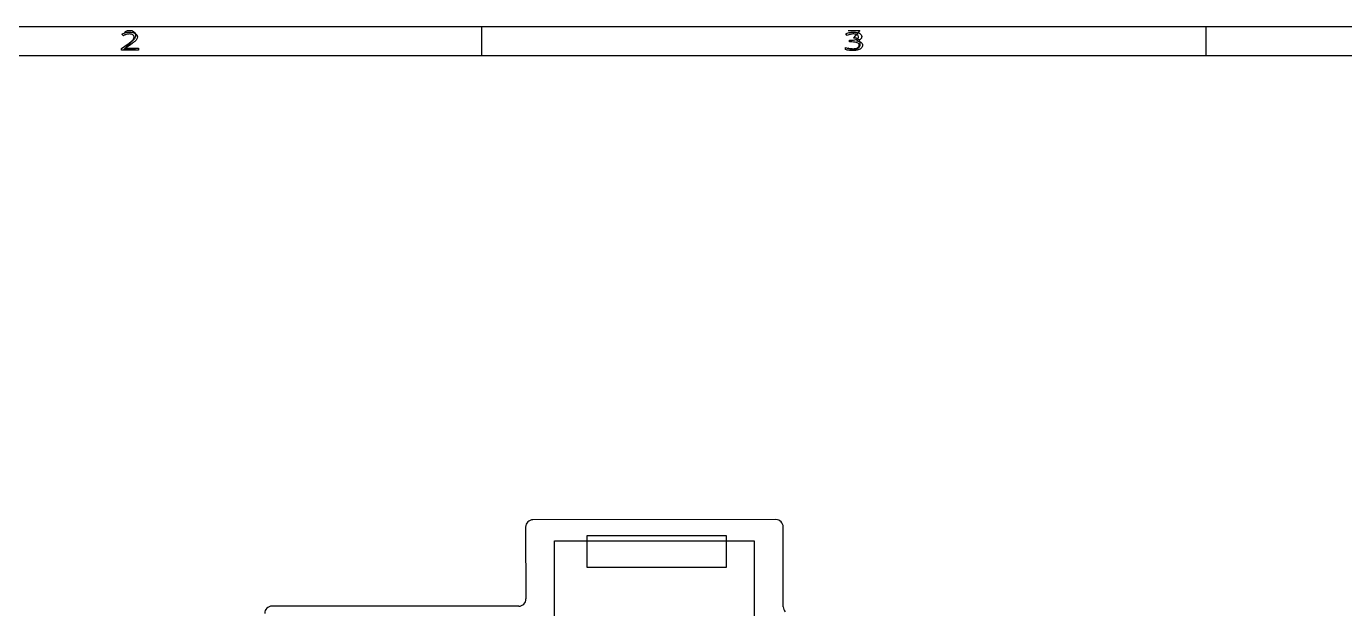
# Model space of a CAD drawing. Header units: millimetres. Extents: x 10 to 287, y 10 to 200.
# Drawn here: x 78.6 to 169.6, y 159.8 to 200 of the extents above; entities that cross this region are included whole.
import ezdxf

# ---------------------------------------------------------------- set-up
doc = ezdxf.new("R2010")
doc.units = ezdxf.units.MM
doc.layers.get('0').update_dxf_attribs({"linetype": 'CONTINUOUS'})

msp = doc.modelspace()

# ---------------------------------------------------------------- linework, layer by layer
at = {"color": 7}
for points in [[(10, 200.0072), (287.0022, 200.0072), (287.0022, 10), (10, 10)], [(136.23085, 199.305306)], [(12, 198.0072), (285.0022, 198.0072), (285.0022, 12), (12, 12)], [(117.2724, 164.8792), (126.8724, 164.8792), (126.8724, 162.6792), (117.2724, 162.6792)], [(117.2724, 164.8792), (126.8724, 164.8792), (126.8724, 162.6792), (117.2724, 162.6792)], [(115.01, 164.5072), (128.81, 164.5072), (128.81, 150.7072), (115.01, 150.7072)], [(115.01, 164.5072), (128.81, 164.5072), (128.81, 150.7072), (115.01, 150.7072)]]:
    msp.add_lwpolyline(points, close=True, dxfattribs=at)
for points in [[(85.257165, 199.36425), (85.139821, 199.466514)], [(85.3463, 199.5898), (85.4082, 199.6517), (85.532, 199.7136), (85.8415, 199.7136), (85.9654, 199.6517), (86.0273, 199.5898), (86.0892, 199.466), (86.0892, 199.3422), (86.0273, 199.1565), (85.2844, 198.4136), (86.0892, 198.4136)], [(110, 198.0072), (110, 200.0072)], [(135.23218, 199.379838), (135.12233, 199.483836)], [(135.2844, 199.7136), (136.0892, 199.7136), (135.6558, 199.2184), (135.8415, 199.2184), (135.9654, 199.1565), (136.0273, 199.0945), (136.0892, 198.9707), (136.0892, 198.6612), (136.0273, 198.5374), (135.9654, 198.4755), (135.8415, 198.4136), (135.4701, 198.4136), (135.3463, 198.4755), (135.2844, 198.5374)], [(160, 198.0072), (160, 200.0072)], [(86.298272, 198.3572), (85.11984, 198.3572), (85.11984, 198.483731), (85.586719, 198.811325)], [(85.768987, 198.757591), (85.396983, 198.502796), (85.396983, 198.495896), (86.298283, 198.495896), (86.298272, 198.3572)], [(135.11236, 198.407492), (135.11236, 198.549623)], [(135.55677, 198.930943), (135.3845, 198.930943), (135.3845, 199.06092), (135.55927, 199.06092)], [(135.86135, 199.008916), (135.86135, 199.002016)], [(130.31, 165.971), (113.53, 165.9576)], [(130.31, 165.971), (113.53, 165.9576)], [(113.03, 165.4576), (113.0471, 160.5004)], [(113.03, 165.4576), (113.0471, 160.5004)], [(130.81, 159.9538), (130.81, 165.471)], [(130.81, 159.9538), (130.81, 165.471)], [(112.5471, 160.0004), (95.5171, 160.0004)], [(112.5471, 160.0004), (95.5171, 160.0004)]]:
    msp.add_lwpolyline(points, dxfattribs=at)
for points in [[(85.139821, 199.466514), (85.209728, 199.506961), (85.289621, 199.541049), (85.379502, 199.568779)], [(85.456899, 199.45091), (85.391986, 199.43011), (85.325408, 199.401223), (85.257165, 199.36425)], [(85.379502, 199.568779), (85.471047, 199.597666), (85.57341, 199.612109), (85.686593, 199.612109)], [(85.686593, 199.48211), (85.598377, 199.48211), (85.521812, 199.47171), (85.456899, 199.45091)], [(85.686593, 199.612109), (85.853038, 199.612109), (85.98453, 199.582642), (86.081068, 199.523709)], [(85.91379, 199.42838), (85.855537, 199.4642), (85.779804, 199.48211), (85.686593, 199.48211)], [(86.00117, 199.274116), (86.00117, 199.342293), (85.972043, 199.393714), (85.91379, 199.42838)], [(86.081068, 199.523709), (86.177606, 199.464776), (86.225875, 199.384466), (86.225875, 199.282781)], [(135.12233, 199.483836), (135.185597, 199.518503), (135.263823, 199.548546), (135.35701, 199.573966)], [(135.43441, 199.454368), (135.36617, 199.434721), (135.29876, 199.409878), (135.23218, 199.379838)], [(135.35701, 199.573966), (135.45189, 199.599386), (135.55925, 199.612096), (135.67909, 199.612096)], [(135.68158, 199.483838), (135.585047, 199.483838), (135.502657, 199.474015), (135.43441, 199.454368)], [(135.67909, 199.612096), (135.865503, 199.612096), (136.00365, 199.583209), (136.09353, 199.525436)], [(135.91877, 199.433578), (135.860503, 199.467085), (135.78144, 199.483838), (135.68158, 199.483838)], [(136.00617, 199.294914), (136.00617, 199.355001), (135.977037, 199.401222), (135.91877, 199.433578)], [(136.09353, 199.525436), (136.185077, 199.467663), (136.23085, 199.394286), (136.23085, 199.305306)], [(85.586719, 198.811325), (85.674935, 198.873725), (85.749835, 198.929191), (85.81142, 198.977722)], [(86.008668, 198.932654), (85.940425, 198.877187), (85.860532, 198.818833), (85.768987, 198.757591)], [(85.81142, 198.977722), (85.874667, 199.026255), (85.922103, 199.073632), (85.95373, 199.119852)], [(85.95373, 199.119852), (85.985357, 199.166072), (86.00117, 199.217493), (86.00117, 199.274116)], [(86.168455, 199.100784), (86.130175, 199.044164), (86.076913, 198.988121), (86.008668, 198.932654)], [(86.225875, 199.282781), (86.225875, 199.218074), (86.206735, 199.157409), (86.168455, 199.100784)], [(135.11236, 198.549623), (135.18726, 198.523043), (135.267987, 198.50282), (135.35454, 198.488953)], [(135.34205, 198.355492), (135.262157, 198.364739), (135.185593, 198.382072), (135.11236, 198.407492)], [(135.35454, 198.488953), (135.441093, 198.475086), (135.524317, 198.468153), (135.60421, 198.468153)], [(135.92378, 198.878943), (135.837227, 198.91361), (135.71489, 198.930943), (135.55677, 198.930943)], [(135.55927, 199.06092), (135.705737, 199.06092), (135.81642, 199.082297), (135.89132, 199.12505)], [(135.60421, 198.468153), (135.763997, 198.468153), (135.878843, 198.48953), (135.94875, 198.532283)], [(136.1285, 199.105986), (136.0619, 199.057453), (135.97285, 199.025096), (135.86135, 199.008916)], [(135.86135, 199.002016), (136.00283, 198.990463), (136.108523, 198.959263), (136.17843, 198.908416)], [(135.89132, 199.12505), (135.967887, 199.167803), (136.00617, 199.224425), (136.00617, 199.294914)], [(136.0561, 198.712546), (136.0561, 198.789967), (136.011993, 198.845432), (135.92378, 198.878943)], [(135.94875, 198.532283), (136.020317, 198.57619), (136.0561, 198.636277), (136.0561, 198.712546)], [(136.21339, 198.51669), (136.165123, 198.461223), (136.090223, 198.417891), (135.98869, 198.386692)], [(136.23086, 199.305315), (136.23086, 199.222117), (136.19674, 199.155674), (136.1285, 199.105986)], [(136.17843, 198.908416), (136.250003, 198.857576), (136.28579, 198.791133), (136.28579, 198.709086)], [(136.28579, 198.709086), (136.28579, 198.636287), (136.261657, 198.572155), (136.21339, 198.51669)], [(135.60171, 198.339892), (135.508503, 198.339892), (135.42195, 198.345092), (135.34205, 198.355492)], [(135.98869, 198.386692), (135.888823, 198.355492), (135.75983, 198.339892), (135.60171, 198.339892)], [(113.176447, 165.811153), (113.082678, 165.717385), (113.03, 165.590208), (113.03, 165.4576)], [(113.176447, 165.811153), (113.082678, 165.717385), (113.03, 165.590208), (113.03, 165.4576)], [(113.53, 165.9576), (113.397392, 165.9576), (113.270215, 165.904922), (113.176447, 165.811153)], [(113.53, 165.9576), (113.397392, 165.9576), (113.270215, 165.904922), (113.176447, 165.811153)], [(130.663553, 165.824553), (130.569785, 165.918322), (130.442608, 165.971), (130.31, 165.971)], [(130.663553, 165.824553), (130.569785, 165.918322), (130.442608, 165.971), (130.31, 165.971)], [(130.81, 165.471), (130.81, 165.603608), (130.757322, 165.730785), (130.663553, 165.824553)], [(130.81, 165.471), (130.81, 165.603608), (130.757322, 165.730785), (130.663553, 165.824553)], [(112.900653, 160.146847), (112.994422, 160.240615), (113.0471, 160.367792), (113.0471, 160.5004)], [(112.900653, 160.146847), (112.994422, 160.240615), (113.0471, 160.367792), (113.0471, 160.5004)], [(95.163547, 159.853953), (95.069778, 159.760185), (95.0171, 159.633008), (95.0171, 159.5004)], [(95.163547, 159.853953), (95.069778, 159.760185), (95.0171, 159.633008), (95.0171, 159.5004)], [(95.5171, 160.0004), (95.384492, 160.0004), (95.257315, 159.947722), (95.163547, 159.853953)], [(95.5171, 160.0004), (95.384492, 160.0004), (95.257315, 159.947722), (95.163547, 159.853953)], [(112.5471, 160.0004), (112.679708, 160.0004), (112.806885, 160.053078), (112.900653, 160.146847)], [(112.5471, 160.0004), (112.679708, 160.0004), (112.806885, 160.053078), (112.900653, 160.146847)], [(130.81, 159.9538), (130.81, 159.821192), (130.862678, 159.694015), (130.956447, 159.600247)], [(130.81, 159.9538), (130.81, 159.821192), (130.862678, 159.694015), (130.956447, 159.600247)]]:
    msp.add_open_spline(points, degree=3, dxfattribs=at)

doc.saveas('drawing.dxf')
